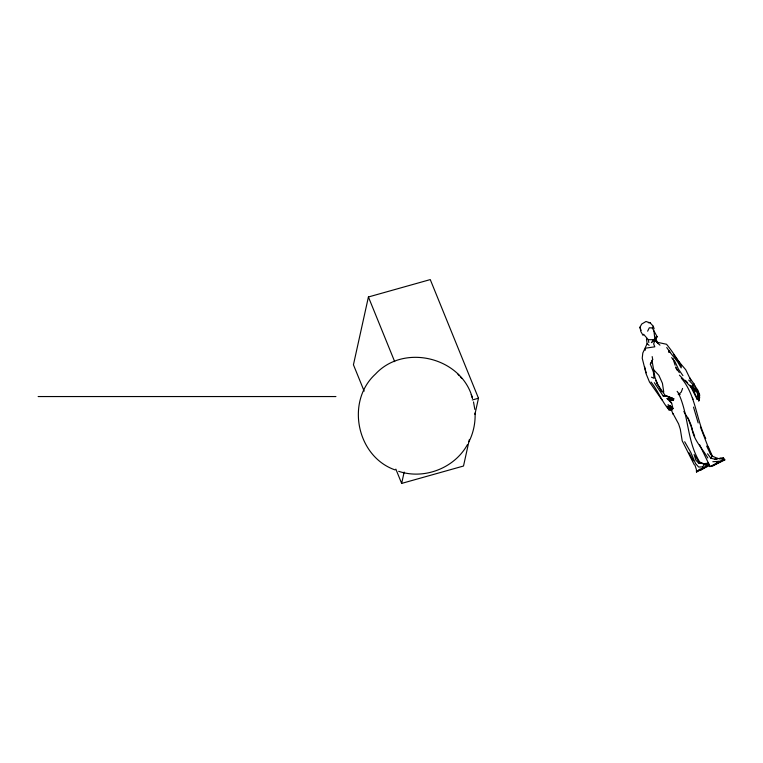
<?xml version="1.0" encoding="UTF-8"?>
<svg xmlns="http://www.w3.org/2000/svg" width="763" height="763" viewBox="0 0 763 763"><rect width="100%" height="100%" fill="white"/><g stroke="black" fill="none" stroke-linecap="round" stroke-linejoin="round"><path stroke-width="1.14" d="M656.685 342.158L666.547 344.266C671.993 350.932 676.714 358.209 681.254 365.534L681.178 367.919L677.611 361.843L668.703 350.608L668.827 352.477M688.731 380.108L693.309 384.924L691.974 385.906L692.89 389.426L693.91 390.046L696.037 389.082L698.965 398.906L699.661 395.11L696.037 389.082L694.568 389.559L693.176 388.148L693.309 384.924L694.006 383.875L689.628 377.857L691.144 380.718M699.213 396.083L698.794 400.918L698.288 394.776L698.965 398.906M680.224 394.299L678.383 394.547L678.507 393.307L677.143 391.324M694.006 383.875L695.083 386.135L694.568 389.559L693.91 390.046L679.413 375.158M645.136 350.322L645.488 348.176L654.807 346.812L653.633 343.875L655.894 338.171L657.181 336.807L652.346 327.995L649.313 327.775L647.644 331.171M656.657 383.264L665.193 395.453L673.719 398.791L673.424 400.508L667.091 398.591L673.719 398.791L667.739 396.398L663.19 396.016L654.349 382.664M707.539 453.775L710.773 458.134L714.635 459.202L723.372 457.714L723.009 459.44L721.273 461.129L709.828 466.575L709.476 465.363M695.455 391.734L690.858 386.965L697.229 399.535L698.498 398.439L698.221 395.139M474.929 414.319L478.477 398.229L430.265 279.592L368.415 296.979L353.441 364.771L364.151 391.133M469.34 439.593L463.503 466.021L401.653 483.408L404.161 472.078M682.58 388.434L681.254 392.087L678.383 394.547M651.974 361.214L652.67 359.373L652.165 356.588M646.471 338.944L647.119 343.674L642.808 353.011L642.227 358.219L646.204 374.042L649.494 382.015L662.112 400.06M468.959 441.71C473.403 432.879 475.463 422.921 475.091 413.05M655.894 338.171L653.595 339.688L651.392 342.654L654.997 340.155L655.76 338.553L657.544 342.978L659.957 345.153M651.507 377.189L654.072 378.334L653.376 372.029L650.334 364.142L652.67 359.373M652.346 327.995L653.3 326.287L649.847 322.482L648.378 322.768M650.334 364.142L652.127 361.204L654.969 377.427L657.057 382.721M467.461 444.591C454.462 468.224 424.19 479.889 398.658 471.305M684.678 441.739L690.744 452.364L695.56 463.532L698.641 467.032L702.618 466.918L704.163 464.829L708.341 463.189L709.476 465.516L696.485 471.963L696.4 470.323M710.773 458.134L712.394 456.217L717.659 458.391L716.352 459.269M698.46 470.304L696.485 471.963L699.661 469.235L703.553 468.081L708.341 463.189L703.705 463.713L698.441 462.912L695.837 460.118L694.111 454.395M714.654 464.591L718.25 461.357L721.273 461.129M697.229 399.535L698.498 398.439L698.145 395.959M706.223 466.651L700.386 470.428M709.828 466.575L712.652 465.897L721.722 460.766L724.85 459.908L723.372 457.714M712.652 465.897L724.85 459.908L720.558 458.267M472.278 399.974L478.477 398.229M663.19 396.016L665.193 395.453L670.086 397.933M714.635 459.202L717.659 458.391M657.181 336.807L654.644 337.179L653.929 330.894M719.433 458.935L723.543 458.487M712.833 461.729L718.25 461.357M706.3 465.554L709.476 465.516M643.619 334.27L648.302 339.707L653.595 339.688M38.15 396.55L335.92 396.55M698.441 462.912L704.23 463.818M670.992 398.143L673.719 398.791M703.705 463.713L698.593 461.701L700.005 463.036M395.129 469.932C356.75 456.703 345.429 401.357 375.501 374.051C404.142 343.092 461.758 357.399 472.469 398.229M650.324 322.968L646.013 321.481L641.693 324.056L639.976 327.203L640.901 331.667L643.085 335.415M671.755 399.221L673.424 400.508L667.091 398.591L671.669 403.217L673.014 408.653L668.035 404.6L671.965 409.884L667.577 406.393L669.265 410.065C661.769 401.662 658.097 390.732 651.03 382.005M647.119 343.674L649.122 345.343M670.067 405.668L673.014 408.653M653.452 369.53L658.85 375.32L662.437 383.293L663.762 392.182M667.577 406.393L670.992 410.103L668.903 406.689M685.403 380.317L687.625 382.759M689.847 385.201L692.079 387.642L696.915 397.771M654.997 340.155L657.544 342.978M457.953 374.185L459.383 375.777M460.528 377.027L461.758 378.381M669.094 406.641L671.965 409.884L669.857 405.916M700.1 462.626C686.824 442.035 688.932 415.425 678.507 393.307M706.662 446.05L710.305 453.68L712.337 456.112L708.388 447.07M669.466 408.272L670.992 410.103M674.616 356.598L685.737 369.75L690.019 378.543M710.305 453.68L712.394 456.217M671.64 357.628L675.007 361.719L678.507 369.263L682.923 375.634M702.618 466.918L703.553 468.081M666.728 347.527L670.143 352.392M681.264 378.095C695.99 395.177 695.961 418.944 705.737 438.563M673.643 354.642L681.254 365.534M676.037 367.909L679.318 372.602M695.083 386.135L698.069 390.522L699.661 395.11M669.208 399.554L671.669 403.217M707.806 457.981C702.084 447.938 692.947 439.393 691.831 427.299M683.829 411.495L688.751 419.602L691.593 426.202M666.948 406.164L669.265 410.065M699.576 444.667L708.999 464.276M640.281 327.766L639.976 327.203L641.034 330.436M672.928 413.46L678.593 423.904L680.291 429.14L682.198 440.804L694.273 464.772M693.176 388.148L691.974 385.906L693.91 390.046M695.465 456.026L698.04 460.814M689.094 452.821L693.414 460.881M655.77 380.642L661.635 391.696M670.152 407.27L673.271 414.49M692.384 397.752L693.042 399.297M675.684 366.974L676.934 370.007M368.415 296.979L394.69 361.633M395.854 469.131L401.653 483.408M696.037 389.082L697.916 393.822M687.864 417.819L694.673 436.264M700.377 426.908L708.693 448.396M654.921 337.914L656.027 341.023M472.364 397.971L471.2 394.585M694.721 388.539L695.417 390.58M653.3 326.287L654.129 328.863M672.976 358.505L675.112 365.239M694.979 465.153L696.361 469.503M693.519 407.108L698.164 422.912M644.582 366.631L646.099 372.802M473.508 401.939L474.824 409.378M648.302 339.707L648.836 342.53M699.29 395.148L699.661 397.628L698.794 400.918L698.288 394.776"/></g></svg>
